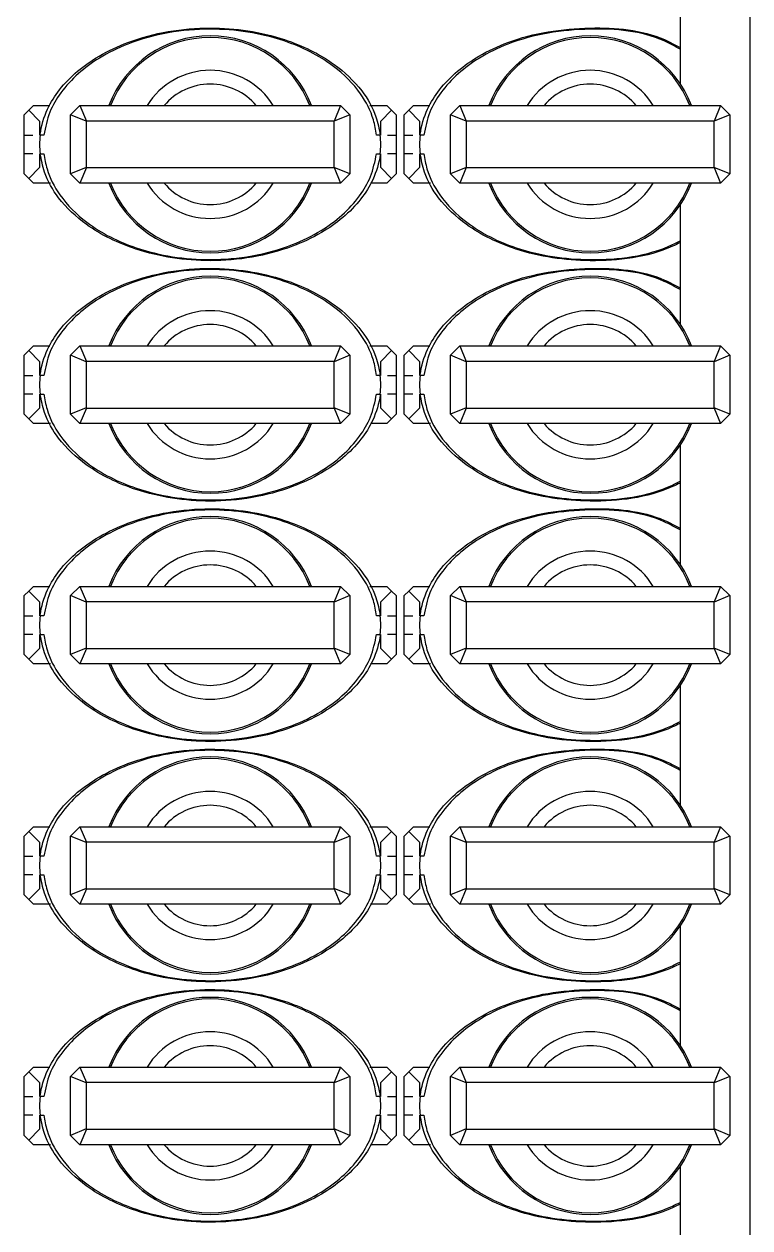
# Model space of a CAD drawing. Header units: millimetres. Extents: x 10 to 584, y 10 to 410.
# Drawn here: x 490.216 to 491.776, y 320.416 to 323.004 of the extents above; entities that cross this region are included whole.
import ezdxf

# ---------------------------------------------------------------- set-up
doc = ezdxf.new("R2010")
doc.units = ezdxf.units.MM

msp = doc.modelspace()

# ---------------------------------------------------------------- linework, layer by layer
at = {"color": 7, "linetype": 'Continuous', "lineweight": 25}
for p, q in [((491.77622, 325.84409), (491.77622, 315.84498)), ((491.62622, 323.13101), (491.62622, 322.87562)), ((490.21622, 322.80831), (490.22622, 322.81831)), ((490.22622, 322.81831), (490.23622, 322.82831)), ((490.22622, 322.81831), (490.24955, 322.79498)), ((490.23622, 322.82831), (490.27145, 322.82831)), ((490.31622, 322.80831), (490.33622, 322.82831)), ((490.33622, 322.82831), (490.89622, 322.82831)), ((490.33622, 322.82831), (490.35003, 322.79498)), ((490.89622, 322.82831), (490.88241, 322.79498)), ((490.89622, 322.82831), (490.91622, 322.80831)), ((490.95925, 322.82831), (490.99622, 322.82831)), ((490.98289, 322.79498), (491.00622, 322.81831)), ((490.99622, 322.82831), (491.00622, 322.81831)), ((491.00622, 322.81831), (491.01622, 322.80831)), ((491.03289, 322.80831), (491.04289, 322.81831)), ((491.04289, 322.81831), (491.05289, 322.82831)), ((491.04289, 322.81831), (491.06622, 322.79498)), ((491.05289, 322.82831), (491.08811, 322.82831)), ((491.13289, 322.80831), (491.15289, 322.82831)), ((491.15289, 322.82831), (491.71289, 322.82831)), ((491.15289, 322.82831), (491.16669, 322.79498)), ((491.71289, 322.82831), (491.69908, 322.79498)), ((491.71289, 322.82831), (491.73289, 322.80831)), ((490.21622, 322.76498), (490.21622, 322.80831)), ((490.24955, 322.79498), (490.24955, 322.76498)), ((490.31622, 322.68165), (490.31622, 322.80831)), ((490.34955, 322.79451), (490.31622, 322.80831)), ((490.35003, 322.79498), (490.34955, 322.79451)), ((490.34955, 322.79451), (490.34955, 322.69545)), ((490.88241, 322.79498), (490.35003, 322.79498)), ((490.88289, 322.79451), (490.88241, 322.79498)), ((490.91622, 322.80831), (490.88289, 322.79451)), ((490.88289, 322.69545), (490.88289, 322.79451)), ((490.91622, 322.80831), (490.91622, 322.68165)), ((490.98289, 322.76498), (490.98289, 322.79498)), ((491.01622, 322.80831), (491.01622, 322.76498)), ((491.03289, 322.76498), (491.03289, 322.80831)), ((491.06622, 322.79498), (491.06622, 322.76498)), ((491.13289, 322.68165), (491.13289, 322.80831)), ((491.16622, 322.79451), (491.13289, 322.80831)), ((491.16669, 322.79498), (491.16622, 322.79451)), ((491.16622, 322.79451), (491.16622, 322.69545)), ((491.69908, 322.79498), (491.16669, 322.79498)), ((491.69955, 322.79451), (491.69908, 322.79498)), ((491.73289, 322.80831), (491.69955, 322.79451)), ((491.69955, 322.69545), (491.69955, 322.79451)), ((491.73289, 322.80831), (491.73289, 322.68165)), ((490.25865, 322.76498), (490.25073, 322.76498)), ((490.98171, 322.76498), (490.97388, 322.76498)), ((491.07532, 322.76498), (491.0674, 322.76498)), ((490.21622, 322.68165), (490.21622, 322.72498)), ((490.24955, 322.72498), (490.24955, 322.69498)), ((490.25073, 322.72498), (490.25857, 322.72498)), ((490.97379, 322.72498), (490.98171, 322.72498)), ((490.98289, 322.69498), (490.98289, 322.72498)), ((491.01622, 322.72498), (491.01622, 322.68165)), ((491.03289, 322.68165), (491.03289, 322.72498)), ((491.06622, 322.72498), (491.06622, 322.69498)), ((491.0674, 322.72498), (491.07523, 322.72498)), ((490.24955, 322.69498), (490.22622, 322.67165)), ((490.34955, 322.69545), (490.31622, 322.68165)), ((490.35003, 322.69498), (490.33622, 322.66165)), ((490.34955, 322.69545), (490.35003, 322.69498)), ((490.35003, 322.69498), (490.88241, 322.69498)), ((490.88241, 322.69498), (490.88289, 322.69545)), ((490.88241, 322.69498), (490.89622, 322.66165)), ((490.91622, 322.68165), (490.88289, 322.69545)), ((491.00622, 322.67165), (490.98289, 322.69498)), ((491.06622, 322.69498), (491.04289, 322.67165)), ((491.16622, 322.69545), (491.13289, 322.68165)), ((491.16669, 322.69498), (491.15289, 322.66165)), ((491.16622, 322.69545), (491.16669, 322.69498)), ((491.16669, 322.69498), (491.69908, 322.69498)), ((491.69908, 322.69498), (491.69955, 322.69545)), ((491.69908, 322.69498), (491.71289, 322.66165)), ((491.73289, 322.68165), (491.69955, 322.69545)), ((490.22622, 322.67165), (490.21622, 322.68165)), ((490.23622, 322.66165), (490.22622, 322.67165)), ((490.27319, 322.66165), (490.23622, 322.66165)), ((490.33622, 322.66165), (490.31622, 322.68165)), ((490.89622, 322.66165), (490.33622, 322.66165)), ((490.91622, 322.68165), (490.89622, 322.66165)), ((490.99622, 322.66165), (490.96099, 322.66165)), ((491.00622, 322.67165), (490.99622, 322.66165)), ((491.01622, 322.68165), (491.00622, 322.67165)), ((491.04289, 322.67165), (491.03289, 322.68165)), ((491.05289, 322.66165), (491.04289, 322.67165)), ((491.08986, 322.66165), (491.05289, 322.66165)), ((491.15289, 322.66165), (491.13289, 322.68165)), ((491.71289, 322.66165), (491.15289, 322.66165)), ((491.73289, 322.68165), (491.71289, 322.66165)), ((491.62622, 322.61434), (491.62622, 322.35895)), ((490.21622, 322.29165), (490.22622, 322.30165)), ((490.22622, 322.30165), (490.23622, 322.31165)), ((490.22622, 322.30165), (490.24955, 322.27831)), ((490.23622, 322.31165), (490.27145, 322.31165)), ((490.31622, 322.29165), (490.33622, 322.31165)), ((490.33622, 322.31165), (490.35003, 322.27831)), ((490.33622, 322.31165), (490.89622, 322.31165)), ((490.89622, 322.31165), (490.88241, 322.27831)), ((490.89622, 322.31165), (490.91622, 322.29165)), ((490.95925, 322.31165), (490.99622, 322.31165)), ((490.98289, 322.27831), (491.00622, 322.30165)), ((490.99622, 322.31165), (491.00622, 322.30165)), ((491.00622, 322.30165), (491.01622, 322.29165)), ((491.03289, 322.29165), (491.04289, 322.30165)), ((491.04289, 322.30165), (491.05289, 322.31165)), ((491.04289, 322.30165), (491.06622, 322.27831)), ((491.05289, 322.31165), (491.08811, 322.31165)), ((491.13289, 322.29165), (491.15289, 322.31165)), ((491.15289, 322.31165), (491.71289, 322.31165)), ((491.15289, 322.31165), (491.16669, 322.27831)), ((491.71289, 322.31165), (491.69908, 322.27831)), ((491.71289, 322.31165), (491.73289, 322.29165)), ((490.21622, 322.24831), (490.21622, 322.29165)), ((490.24955, 322.27831), (490.24955, 322.24831)), ((490.31622, 322.16498), (490.31622, 322.29165)), ((490.34955, 322.27784), (490.31622, 322.29165)), ((490.35003, 322.27831), (490.34955, 322.27784)), ((490.34955, 322.27784), (490.34955, 322.17879)), ((490.88241, 322.27831), (490.35003, 322.27831)), ((490.88289, 322.27784), (490.88241, 322.27831)), ((490.91622, 322.29165), (490.88289, 322.27784)), ((490.88289, 322.17879), (490.88289, 322.27784)), ((490.91622, 322.29165), (490.91622, 322.16498)), ((490.98289, 322.24831), (490.98289, 322.27831)), ((491.01622, 322.29165), (491.01622, 322.24831)), ((491.03289, 322.24831), (491.03289, 322.29165)), ((491.06622, 322.27831), (491.06622, 322.24831)), ((491.13289, 322.16498), (491.13289, 322.29165)), ((491.16622, 322.27784), (491.13289, 322.29165)), ((491.16669, 322.27831), (491.16622, 322.27784)), ((491.16622, 322.27784), (491.16622, 322.17879)), ((491.69908, 322.27831), (491.16669, 322.27831)), ((491.69955, 322.27784), (491.69908, 322.27831)), ((491.73289, 322.29165), (491.69955, 322.27784)), ((491.69955, 322.17879), (491.69955, 322.27784)), ((491.73289, 322.29165), (491.73289, 322.16498)), ((490.25865, 322.24831), (490.25073, 322.24831)), ((490.98171, 322.24831), (490.97388, 322.24831)), ((491.07532, 322.24831), (491.0674, 322.24831)), ((490.21622, 322.16498), (490.21622, 322.20831)), ((490.24955, 322.20831), (490.24955, 322.17831)), ((490.25073, 322.20831), (490.25857, 322.20831)), ((490.97379, 322.20831), (490.98171, 322.20831)), ((490.98289, 322.17831), (490.98289, 322.20831)), ((491.01622, 322.20831), (491.01622, 322.16498)), ((491.03289, 322.16498), (491.03289, 322.20831)), ((491.06622, 322.20831), (491.06622, 322.17831)), ((491.0674, 322.20831), (491.07523, 322.20831)), ((490.24955, 322.17831), (490.22622, 322.15498)), ((490.34955, 322.17879), (490.31622, 322.16498)), ((490.35003, 322.17831), (490.33622, 322.14498)), ((490.34955, 322.17879), (490.35003, 322.17831)), ((490.35003, 322.17831), (490.88241, 322.17831)), ((490.88241, 322.17831), (490.88289, 322.17879)), ((490.88241, 322.17831), (490.89622, 322.14498)), ((490.91622, 322.16498), (490.88289, 322.17879)), ((491.00622, 322.15498), (490.98289, 322.17831)), ((491.06622, 322.17831), (491.04289, 322.15498)), ((491.16622, 322.17879), (491.13289, 322.16498)), ((491.16669, 322.17831), (491.15289, 322.14498)), ((491.16622, 322.17879), (491.16669, 322.17831)), ((491.16669, 322.17831), (491.69908, 322.17831)), ((491.69908, 322.17831), (491.69955, 322.17879)), ((491.69908, 322.17831), (491.71289, 322.14498)), ((491.73289, 322.16498), (491.69955, 322.17879)), ((490.22622, 322.15498), (490.21622, 322.16498)), ((490.23622, 322.14498), (490.22622, 322.15498)), ((490.27319, 322.14498), (490.23622, 322.14498)), ((490.33622, 322.14498), (490.31622, 322.16498)), ((490.89622, 322.14498), (490.33622, 322.14498)), ((490.91622, 322.16498), (490.89622, 322.14498)), ((490.99622, 322.14498), (490.96099, 322.14498)), ((491.00622, 322.15498), (490.99622, 322.14498)), ((491.01622, 322.16498), (491.00622, 322.15498)), ((491.04289, 322.15498), (491.03289, 322.16498)), ((491.05289, 322.14498), (491.04289, 322.15498)), ((491.08986, 322.14498), (491.05289, 322.14498)), ((491.15289, 322.14498), (491.13289, 322.16498)), ((491.71289, 322.14498), (491.15289, 322.14498)), ((491.73289, 322.16498), (491.71289, 322.14498)), ((491.62622, 322.09767), (491.62622, 321.84229)), ((490.21622, 321.77498), (490.22622, 321.78498)), ((490.22622, 321.78498), (490.23622, 321.79498)), ((490.22622, 321.78498), (490.24955, 321.76165)), ((490.23622, 321.79498), (490.27145, 321.79498)), ((490.31622, 321.77498), (490.33622, 321.79498)), ((490.33622, 321.79498), (490.35003, 321.76165)), ((490.33622, 321.79498), (490.89622, 321.79498)), ((490.89622, 321.79498), (490.88241, 321.76165)), ((490.89622, 321.79498), (490.91622, 321.77498)), ((490.95925, 321.79498), (490.99622, 321.79498)), ((490.98289, 321.76165), (491.00622, 321.78498)), ((490.99622, 321.79498), (491.00622, 321.78498)), ((491.00622, 321.78498), (491.01622, 321.77498)), ((491.03289, 321.77498), (491.04289, 321.78498)), ((491.04289, 321.78498), (491.05289, 321.79498)), ((491.04289, 321.78498), (491.06622, 321.76165)), ((491.05289, 321.79498), (491.08811, 321.79498)), ((491.13289, 321.77498), (491.15289, 321.79498)), ((491.15289, 321.79498), (491.16669, 321.76165)), ((491.15289, 321.79498), (491.71289, 321.79498)), ((491.71289, 321.79498), (491.69908, 321.76165)), ((491.71289, 321.79498), (491.73289, 321.77498)), ((490.21622, 321.73165), (490.21622, 321.77498)), ((490.24955, 321.76165), (490.24955, 321.73165)), ((490.31622, 321.64831), (490.31622, 321.77498)), ((490.34955, 321.76117), (490.31622, 321.77498)), ((490.35003, 321.76165), (490.34955, 321.76117)), ((490.34955, 321.76117), (490.34955, 321.66212)), ((490.88241, 321.76165), (490.35003, 321.76165)), ((490.88289, 321.76117), (490.88241, 321.76165)), ((490.91622, 321.77498), (490.88289, 321.76117)), ((490.88289, 321.66212), (490.88289, 321.76117)), ((490.91622, 321.77498), (490.91622, 321.64831)), ((490.98289, 321.73165), (490.98289, 321.76165)), ((491.01622, 321.77498), (491.01622, 321.73165)), ((491.03289, 321.73165), (491.03289, 321.77498)), ((491.06622, 321.76165), (491.06622, 321.73165)), ((491.13289, 321.64831), (491.13289, 321.77498)), ((491.16622, 321.76117), (491.13289, 321.77498)), ((491.16669, 321.76165), (491.16622, 321.76117)), ((491.16622, 321.76117), (491.16622, 321.66212)), ((491.69908, 321.76165), (491.16669, 321.76165)), ((491.69955, 321.76117), (491.69908, 321.76165)), ((491.73289, 321.77498), (491.69955, 321.76117)), ((491.69955, 321.66212), (491.69955, 321.76117)), ((491.73289, 321.77498), (491.73289, 321.64831)), ((490.25865, 321.73165), (490.25073, 321.73165)), ((490.98171, 321.73165), (490.97388, 321.73165)), ((491.07532, 321.73165), (491.0674, 321.73165)), ((490.21622, 321.64831), (490.21622, 321.69165)), ((490.24955, 321.69165), (490.24955, 321.66165)), ((490.25073, 321.69165), (490.25857, 321.69165)), ((490.97379, 321.69165), (490.98171, 321.69165)), ((490.98289, 321.66165), (490.98289, 321.69165)), ((491.01622, 321.69165), (491.01622, 321.64831)), ((491.03289, 321.64831), (491.03289, 321.69165)), ((491.06622, 321.69165), (491.06622, 321.66165)), ((491.0674, 321.69165), (491.07523, 321.69165)), ((490.24955, 321.66165), (490.22622, 321.63831)), ((490.34955, 321.66212), (490.31622, 321.64831)), ((490.35003, 321.66165), (490.33622, 321.62831)), ((490.34955, 321.66212), (490.35003, 321.66165)), ((490.35003, 321.66165), (490.88241, 321.66165)), ((490.88241, 321.66165), (490.88289, 321.66212)), ((490.88241, 321.66165), (490.89622, 321.62831)), ((490.91622, 321.64831), (490.88289, 321.66212)), ((491.00622, 321.63831), (490.98289, 321.66165)), ((491.06622, 321.66165), (491.04289, 321.63831)), ((491.16622, 321.66212), (491.13289, 321.64831)), ((491.16669, 321.66165), (491.15289, 321.62831)), ((491.16622, 321.66212), (491.16669, 321.66165)), ((491.16669, 321.66165), (491.69908, 321.66165)), ((491.69908, 321.66165), (491.69955, 321.66212)), ((491.69908, 321.66165), (491.71289, 321.62831)), ((491.73289, 321.64831), (491.69955, 321.66212)), ((490.22622, 321.63831), (490.21622, 321.64831)), ((490.23622, 321.62831), (490.22622, 321.63831)), ((490.27319, 321.62831), (490.23622, 321.62831)), ((490.33622, 321.62831), (490.31622, 321.64831)), ((490.89622, 321.62831), (490.33622, 321.62831)), ((490.91622, 321.64831), (490.89622, 321.62831)), ((490.99622, 321.62831), (490.96099, 321.62831)), ((491.00622, 321.63831), (490.99622, 321.62831)), ((491.01622, 321.64831), (491.00622, 321.63831)), ((491.04289, 321.63831), (491.03289, 321.64831)), ((491.05289, 321.62831), (491.04289, 321.63831)), ((491.08986, 321.62831), (491.05289, 321.62831)), ((491.15289, 321.62831), (491.13289, 321.64831)), ((491.71289, 321.62831), (491.15289, 321.62831)), ((491.73289, 321.64831), (491.71289, 321.62831)), ((491.62622, 321.58101), (491.62622, 321.32562)), ((490.21622, 321.25831), (490.22622, 321.26831)), ((490.22622, 321.26831), (490.23622, 321.27831)), ((490.22622, 321.26831), (490.24955, 321.24498)), ((490.23622, 321.27831), (490.27145, 321.27831)), ((490.31622, 321.25831), (490.33622, 321.27831)), ((490.33622, 321.27831), (490.89622, 321.27831)), ((490.33622, 321.27831), (490.35003, 321.24498)), ((490.89622, 321.27831), (490.88241, 321.24498)), ((490.89622, 321.27831), (490.91622, 321.25831)), ((490.95925, 321.27831), (490.99622, 321.27831)), ((490.98289, 321.24498), (491.00622, 321.26831)), ((490.99622, 321.27831), (491.00622, 321.26831)), ((491.00622, 321.26831), (491.01622, 321.25831)), ((491.03289, 321.25831), (491.04289, 321.26831)), ((491.04289, 321.26831), (491.05289, 321.27831)), ((491.04289, 321.26831), (491.06622, 321.24498)), ((491.05289, 321.27831), (491.08811, 321.27831)), ((491.13289, 321.25831), (491.15289, 321.27831)), ((491.15289, 321.27831), (491.71289, 321.27831)), ((491.15289, 321.27831), (491.16669, 321.24498)), ((491.71289, 321.27831), (491.69908, 321.24498)), ((491.71289, 321.27831), (491.73289, 321.25831)), ((490.21622, 321.21498), (490.21622, 321.25831)), ((490.24955, 321.24498), (490.24955, 321.21498)), ((490.31622, 321.13165), (490.31622, 321.25831)), ((490.34955, 321.24451), (490.31622, 321.25831)), ((490.35003, 321.24498), (490.34955, 321.24451)), ((490.34955, 321.24451), (490.34955, 321.14545)), ((490.88241, 321.24498), (490.35003, 321.24498)), ((490.88289, 321.24451), (490.88241, 321.24498)), ((490.91622, 321.25831), (490.88289, 321.24451)), ((490.88289, 321.14545), (490.88289, 321.24451)), ((490.91622, 321.25831), (490.91622, 321.13165)), ((490.98289, 321.21498), (490.98289, 321.24498)), ((491.01622, 321.25831), (491.01622, 321.21498)), ((491.03289, 321.21498), (491.03289, 321.25831)), ((491.06622, 321.24498), (491.06622, 321.21498)), ((491.13289, 321.13165), (491.13289, 321.25831)), ((491.16622, 321.24451), (491.13289, 321.25831)), ((491.16669, 321.24498), (491.16622, 321.24451)), ((491.16622, 321.24451), (491.16622, 321.14545)), ((491.69908, 321.24498), (491.16669, 321.24498)), ((491.69955, 321.24451), (491.69908, 321.24498)), ((491.73289, 321.25831), (491.69955, 321.24451)), ((491.69955, 321.14545), (491.69955, 321.24451)), ((491.73289, 321.25831), (491.73289, 321.13165)), ((490.25865, 321.21498), (490.25073, 321.21498)), ((490.98171, 321.21498), (490.97388, 321.21498)), ((491.07532, 321.21498), (491.0674, 321.21498)), ((490.21622, 321.13165), (490.21622, 321.17498)), ((490.24955, 321.17498), (490.24955, 321.14498)), ((490.25073, 321.17498), (490.25857, 321.17498)), ((490.97379, 321.17498), (490.98171, 321.17498)), ((490.98289, 321.14498), (490.98289, 321.17498)), ((491.01622, 321.17498), (491.01622, 321.13165)), ((491.03289, 321.13165), (491.03289, 321.17498)), ((491.06622, 321.17498), (491.06622, 321.14498)), ((491.0674, 321.17498), (491.07523, 321.17498)), ((490.24955, 321.14498), (490.22622, 321.12165)), ((490.34955, 321.14545), (490.31622, 321.13165)), ((490.35003, 321.14498), (490.33622, 321.11165)), ((490.34955, 321.14545), (490.35003, 321.14498)), ((490.35003, 321.14498), (490.88241, 321.14498)), ((490.88241, 321.14498), (490.88289, 321.14545)), ((490.88241, 321.14498), (490.89622, 321.11165)), ((490.91622, 321.13165), (490.88289, 321.14545)), ((491.00622, 321.12165), (490.98289, 321.14498)), ((491.06622, 321.14498), (491.04289, 321.12165)), ((491.16622, 321.14545), (491.13289, 321.13165)), ((491.16669, 321.14498), (491.15289, 321.11165)), ((491.16622, 321.14545), (491.16669, 321.14498)), ((491.16669, 321.14498), (491.69908, 321.14498)), ((491.69908, 321.14498), (491.69955, 321.14545)), ((491.69908, 321.14498), (491.71289, 321.11165)), ((491.73289, 321.13165), (491.69955, 321.14545)), ((490.22622, 321.12165), (490.21622, 321.13165)), ((490.23622, 321.11165), (490.22622, 321.12165)), ((490.27319, 321.11165), (490.23622, 321.11165)), ((490.33622, 321.11165), (490.31622, 321.13165)), ((490.89622, 321.11165), (490.33622, 321.11165)), ((490.91622, 321.13165), (490.89622, 321.11165)), ((490.99622, 321.11165), (490.96099, 321.11165)), ((491.00622, 321.12165), (490.99622, 321.11165)), ((491.01622, 321.13165), (491.00622, 321.12165)), ((491.04289, 321.12165), (491.03289, 321.13165)), ((491.05289, 321.11165), (491.04289, 321.12165)), ((491.08986, 321.11165), (491.05289, 321.11165)), ((491.15289, 321.11165), (491.13289, 321.13165)), ((491.71289, 321.11165), (491.15289, 321.11165)), ((491.73289, 321.13165), (491.71289, 321.11165)), ((491.62622, 321.06434), (491.62622, 320.80895)), ((490.21622, 320.74165), (490.22622, 320.75165)), ((490.22622, 320.75165), (490.23622, 320.76165)), ((490.22622, 320.75165), (490.24955, 320.72831)), ((490.23622, 320.76165), (490.27145, 320.76165)), ((490.31622, 320.74165), (490.33622, 320.76165)), ((490.33622, 320.76165), (490.35003, 320.72831)), ((490.33622, 320.76165), (490.89622, 320.76165)), ((490.89622, 320.76165), (490.88241, 320.72831)), ((490.89622, 320.76165), (490.91622, 320.74165)), ((490.95925, 320.76165), (490.99622, 320.76165)), ((490.98289, 320.72831), (491.00622, 320.75165)), ((490.99622, 320.76165), (491.00622, 320.75165)), ((491.00622, 320.75165), (491.01622, 320.74165)), ((491.03289, 320.74165), (491.04289, 320.75165)), ((491.04289, 320.75165), (491.05289, 320.76165)), ((491.04289, 320.75165), (491.06622, 320.72831)), ((491.05289, 320.76165), (491.08811, 320.76165)), ((491.13289, 320.74165), (491.15289, 320.76165)), ((491.15289, 320.76165), (491.16669, 320.72831)), ((491.15289, 320.76165), (491.71289, 320.76165)), ((491.71289, 320.76165), (491.69908, 320.72831)), ((491.71289, 320.76165), (491.73289, 320.74165)), ((490.21622, 320.69831), (490.21622, 320.74165)), ((490.24955, 320.72831), (490.24955, 320.69831)), ((490.31622, 320.61498), (490.31622, 320.74165)), ((490.34955, 320.72784), (490.31622, 320.74165)), ((490.35003, 320.72831), (490.34955, 320.72784)), ((490.34955, 320.72784), (490.34955, 320.62879)), ((490.88241, 320.72831), (490.35003, 320.72831)), ((490.88289, 320.72784), (490.88241, 320.72831)), ((490.91622, 320.74165), (490.88289, 320.72784)), ((490.88289, 320.62879), (490.88289, 320.72784)), ((490.91622, 320.74165), (490.91622, 320.61498)), ((490.98289, 320.69831), (490.98289, 320.72831)), ((491.01622, 320.74165), (491.01622, 320.69831)), ((491.03289, 320.69831), (491.03289, 320.74165)), ((491.06622, 320.72831), (491.06622, 320.69831)), ((491.13289, 320.61498), (491.13289, 320.74165)), ((491.16622, 320.72784), (491.13289, 320.74165)), ((491.16669, 320.72831), (491.16622, 320.72784)), ((491.16622, 320.72784), (491.16622, 320.62879)), ((491.69908, 320.72831), (491.16669, 320.72831)), ((491.69955, 320.72784), (491.69908, 320.72831)), ((491.73289, 320.74165), (491.69955, 320.72784)), ((491.69955, 320.62879), (491.69955, 320.72784)), ((491.73289, 320.74165), (491.73289, 320.61498)), ((490.25865, 320.69831), (490.25073, 320.69831)), ((490.98171, 320.69831), (490.97388, 320.69831)), ((491.07532, 320.69831), (491.0674, 320.69831)), ((490.21622, 320.61498), (490.21622, 320.65831)), ((490.24955, 320.65831), (490.24955, 320.62831)), ((490.25073, 320.65831), (490.25857, 320.65831)), ((490.97379, 320.65831), (490.98171, 320.65831)), ((490.98289, 320.62831), (490.98289, 320.65831)), ((491.01622, 320.65831), (491.01622, 320.61498)), ((491.03289, 320.61498), (491.03289, 320.65831)), ((491.06622, 320.65831), (491.06622, 320.62831)), ((491.0674, 320.65831), (491.07523, 320.65831)), ((490.22622, 320.60498), (490.21622, 320.61498)), ((490.24955, 320.62831), (490.22622, 320.60498)), ((490.34955, 320.62879), (490.31622, 320.61498)), ((490.33622, 320.59498), (490.31622, 320.61498)), ((490.35003, 320.62831), (490.33622, 320.59498)), ((490.34955, 320.62879), (490.35003, 320.62831)), ((490.35003, 320.62831), (490.88241, 320.62831)), ((490.88241, 320.62831), (490.88289, 320.62879)), ((490.88241, 320.62831), (490.89622, 320.59498)), ((490.91622, 320.61498), (490.88289, 320.62879)), ((490.91622, 320.61498), (490.89622, 320.59498)), ((491.00622, 320.60498), (490.98289, 320.62831)), ((491.01622, 320.61498), (491.00622, 320.60498)), ((491.04289, 320.60498), (491.03289, 320.61498)), ((491.06622, 320.62831), (491.04289, 320.60498)), ((491.16622, 320.62879), (491.13289, 320.61498)), ((491.15289, 320.59498), (491.13289, 320.61498)), ((491.16669, 320.62831), (491.15289, 320.59498)), ((491.16622, 320.62879), (491.16669, 320.62831)), ((491.16669, 320.62831), (491.69908, 320.62831)), ((491.69908, 320.62831), (491.69955, 320.62879)), ((491.69908, 320.62831), (491.71289, 320.59498)), ((491.73289, 320.61498), (491.69955, 320.62879)), ((491.73289, 320.61498), (491.71289, 320.59498)), ((490.23622, 320.59498), (490.22622, 320.60498)), ((490.27319, 320.59498), (490.23622, 320.59498)), ((490.89622, 320.59498), (490.33622, 320.59498)), ((490.99622, 320.59498), (490.96099, 320.59498)), ((491.00622, 320.60498), (490.99622, 320.59498)), ((491.05289, 320.59498), (491.04289, 320.60498)), ((491.08986, 320.59498), (491.05289, 320.59498)), ((491.71289, 320.59498), (491.15289, 320.59498)), ((491.62622, 320.54767), (491.62622, 320.29229))]:
    msp.add_line(p, q, dxfattribs=at)
for centre, start, end in [((490.61622, 322.74498), 20.92483, 159.07517), ((491.43289, 322.74498), 20.92483, 159.07517), ((490.61622, 322.74498), 200.92483, 339.07517), ((491.43289, 322.74498), 200.92483, 339.07517), ((490.61622, 322.22831), 20.92483, 159.07517), ((491.43289, 322.22831), 20.92483, 159.07517), ((490.61622, 322.22831), 200.92483, 339.07517), ((491.43289, 322.22831), 200.92483, 339.07517), ((490.61622, 321.71165), 20.92483, 159.07517), ((491.43289, 321.71165), 20.92483, 159.07517), ((490.61622, 321.71165), 200.92483, 339.07517), ((491.43289, 321.71165), 200.92483, 339.07517), ((490.61622, 321.19498), 20.92483, 159.07517), ((491.43289, 321.19498), 20.92483, 159.07517), ((490.61622, 321.19498), 200.92483, 339.07517), ((491.43289, 321.19498), 200.92483, 339.07517), ((490.61622, 320.67831), 20.92483, 159.07517), ((491.43289, 320.67831), 20.92483, 159.07517), ((490.61622, 320.67831), 200.92483, 339.07517), ((491.43289, 320.67831), 200.92483, 339.07517)]:
    msp.add_arc(centre, 0.23333, start, end, dxfattribs=at)
at = {"color": 59, "linetype": 'Continuous', "lineweight": 25}
for centre, radius, start, end in [((490.61622, 322.74498), 0.22981, 21.26068, 158.73932), ((491.43289, 322.74498), 0.22981, 21.26068, 158.73932), ((490.61622, 322.74498), 0.15921, 31.5611, 148.4389), ((491.43289, 322.74498), 0.15921, 31.5611, 148.4389), ((490.61622, 322.74498), 0.1294, 40.09101, 139.90899), ((491.43289, 322.74498), 0.1294, 40.09101, 139.90899), ((490.61622, 322.74498), 0.22981, 201.26068, 338.73932), ((490.61622, 322.74498), 0.15921, 211.5611, 328.4389), ((490.61622, 322.74498), 0.1294, 220.09101, 319.90899), ((491.43289, 322.74498), 0.22981, 201.26068, 338.73932), ((491.43289, 322.74498), 0.15921, 211.5611, 328.4389), ((491.43289, 322.74498), 0.1294, 220.09101, 319.90899), ((490.61622, 322.22831), 0.22981, 21.26068, 158.73932), ((491.43289, 322.22831), 0.22981, 21.26068, 158.73932), ((490.61622, 322.22831), 0.15921, 31.5611, 148.4389), ((491.43289, 322.22831), 0.15921, 31.5611, 148.4389), ((490.61622, 322.22831), 0.1294, 40.09101, 139.90899), ((491.43289, 322.22831), 0.1294, 40.09101, 139.90899), ((490.61622, 322.22831), 0.22981, 201.26068, 338.73932), ((490.61622, 322.22831), 0.15921, 211.5611, 328.4389), ((490.61622, 322.22831), 0.1294, 220.09101, 319.90899), ((491.43289, 322.22831), 0.22981, 201.26068, 338.73932), ((491.43289, 322.22831), 0.15921, 211.5611, 328.4389), ((491.43289, 322.22831), 0.1294, 220.09101, 319.90899), ((490.61622, 321.71165), 0.22981, 21.26068, 158.73932), ((491.43289, 321.71165), 0.22981, 21.26068, 158.73932), ((490.61622, 321.71165), 0.15921, 31.5611, 148.4389), ((491.43289, 321.71165), 0.15921, 31.5611, 148.4389), ((490.61622, 321.71165), 0.1294, 40.09101, 139.90899), ((491.43289, 321.71165), 0.1294, 40.09101, 139.90899), ((490.61622, 321.71165), 0.22981, 201.26068, 338.73932), ((490.61622, 321.71165), 0.15921, 211.5611, 328.4389), ((490.61622, 321.71165), 0.1294, 220.09101, 319.90899), ((491.43289, 321.71165), 0.22981, 201.26068, 338.73932), ((491.43289, 321.71165), 0.15921, 211.5611, 328.4389), ((491.43289, 321.71165), 0.1294, 220.09101, 319.90899), ((490.61622, 321.19498), 0.22981, 21.26068, 158.73932), ((491.43289, 321.19498), 0.22981, 21.26068, 158.73932), ((490.61622, 321.19498), 0.15921, 31.5611, 148.4389), ((491.43289, 321.19498), 0.15921, 31.5611, 148.4389), ((490.61622, 321.19498), 0.1294, 40.09101, 139.90899), ((491.43289, 321.19498), 0.1294, 40.09101, 139.90899), ((490.61622, 321.19498), 0.22981, 201.26068, 338.73932), ((490.61622, 321.19498), 0.15921, 211.5611, 328.4389), ((490.61622, 321.19498), 0.1294, 220.09101, 319.90899), ((491.43289, 321.19498), 0.22981, 201.26068, 338.73932), ((491.43289, 321.19498), 0.15921, 211.5611, 328.4389), ((491.43289, 321.19498), 0.1294, 220.09101, 319.90899), ((490.61622, 320.67831), 0.22981, 21.26068, 158.73932), ((491.43289, 320.67831), 0.22981, 21.26068, 158.73932), ((490.61622, 320.67831), 0.15921, 31.5611, 148.4389), ((491.43289, 320.67831), 0.15921, 31.5611, 148.4389), ((490.61622, 320.67831), 0.1294, 40.09101, 139.90899), ((491.43289, 320.67831), 0.1294, 40.09101, 139.90899), ((490.61622, 320.67831), 0.22981, 201.26068, 338.73932), ((490.61622, 320.67831), 0.15921, 211.5611, 328.4389), ((490.61622, 320.67831), 0.1294, 220.09101, 319.90899), ((491.43289, 320.67831), 0.22981, 201.26068, 338.73932), ((491.43289, 320.67831), 0.15921, 211.5611, 328.4389), ((491.43289, 320.67831), 0.1294, 220.09101, 319.90899)]:
    msp.add_arc(centre, radius, start, end, dxfattribs=at)
at = {"color": 7, "linetype": 'Continuous', "lineweight": 25}
for centre, start_param, end_param in [((490.61622, 322.74498), 6.2030997, 6.3632709), ((490.61622, 322.74498), 3.0615071, 3.2216782), ((491.43289, 322.74498), 6.2030997, 6.3632709), ((490.61622, 322.22831), 6.2030997, 6.3632709), ((490.61622, 322.22831), 3.0615071, 3.2216782), ((491.43289, 322.22831), 6.2030997, 6.3632709), ((490.61622, 321.71165), 6.2030997, 6.3632709), ((490.61622, 321.71165), 3.0615071, 3.2216782), ((491.43289, 321.71165), 6.2030997, 6.3632709), ((490.61622, 321.19498), 6.2030997, 6.3632709), ((490.61622, 321.19498), 3.0615071, 3.2216782), ((491.43289, 321.19498), 6.2030997, 6.3632709), ((490.61622, 320.67831), 6.2030997, 6.3632709), ((490.61622, 320.67831), 3.0615071, 3.2216782), ((491.43289, 320.67831), 6.2030997, 6.3632709)]:
    msp.add_ellipse(centre, major_axis=(-0.36667, 0), ratio=0.6818182, start_param=start_param, end_param=end_param, dxfattribs=at)
for points, knots in [([(491.0674, 322.76498), (491.06746, 322.76554), (491.06979, 322.78481), (491.08032, 322.81955), (491.11898, 322.88113), (491.17992, 322.93041), (491.28899, 322.98144), (491.42583, 323.0015), (491.55627, 322.99037), (491.61507, 322.95915), (491.62622, 322.95322)], [0, 0, 0, 0, 0.0025465, 0.0874222, 0.1603471, 0.3280207, 0.4309591, 0.7008571, 0.9432533, 1, 1, 1, 1]), ([(490.25073, 322.76498), (490.2508, 322.76554), (490.25313, 322.78481), (490.26366, 322.81956), (490.3023, 322.88112), (490.36328, 322.93048), (490.47221, 322.98121), (490.61034, 323.0039), (490.76429, 322.98109), (490.87545, 322.92817), (490.94065, 322.86721), (490.97268, 322.81244), (490.97917, 322.77834), (490.98171, 322.76498)], [0, 0, 0, 0, 0.00181628, 0.06235344, 0.11436667, 0.23395896, 0.30737925, 0.49988249, 0.67277028, 0.80054808, 0.88893228, 0.95648282, 1, 1, 1, 1]), ([(490.97388, 322.76498), (490.97196, 322.77602), (490.9665, 322.80747), (490.9383, 322.86124), (490.87492, 322.92406), (490.76422, 322.97846), (490.61028, 323.00167), (490.47226, 322.97834), (490.36399, 322.92612), (490.30494, 322.87522), (490.26881, 322.81413), (490.26211, 322.78173), (490.25865, 322.76498)], [0, 0, 0, 0, 0.0365567, 0.1040975, 0.1943714, 0.3245734, 0.5003947, 0.6961333, 0.770877, 0.8925039, 0.9444139, 1, 1, 1, 1]), ([(490.21622, 322.76498), (490.2171, 322.76498), (490.21842, 322.76498), (490.23077, 322.76498), (490.23484, 322.76498)], [0, 0, 0, 0, 0.6701369, 1, 1, 1, 1]), ([(490.99719, 322.76498), (491.00026, 322.76498), (491.01188, 322.76498), (491.01573, 322.76498), (491.01615, 322.76498), (491.01622, 322.76498)], [0, 0, 0, 0, 0.2301759, 0.8737531, 1, 1, 1, 1]), ([(491.03289, 322.76498), (491.03377, 322.76498), (491.03509, 322.76498), (491.04743, 322.76498), (491.05151, 322.76498)], [0, 0, 0, 0, 0.6701235, 1, 1, 1, 1]), ([(490.23525, 322.72498), (490.23218, 322.72498), (490.22056, 322.72498), (490.21671, 322.72498), (490.21629, 322.72498), (490.21622, 322.72498)], [0, 0, 0, 0, 0.2301759, 0.8737531, 1, 1, 1, 1]), ([(490.98171, 322.72498), (490.98164, 322.72442), (490.97931, 322.70515), (490.96879, 322.67041), (490.93014, 322.60884), (490.86916, 322.55948), (490.76023, 322.50875), (490.6221, 322.48606), (490.46815, 322.50887), (490.35699, 322.56179), (490.29179, 322.62275), (490.25976, 322.67752), (490.25327, 322.71162), (490.25073, 322.72498)], [0, 0, 0, 0, 0.0018163, 0.0623534, 0.1143667, 0.233959, 0.3073793, 0.4998825, 0.6727703, 0.8005481, 0.8889323, 0.9564828, 1, 1, 1, 1]), ([(490.25857, 322.72498), (490.26048, 322.71394), (490.26594, 322.6825), (490.29414, 322.62872), (490.35752, 322.5659), (490.46823, 322.5115), (490.62216, 322.48829), (490.76018, 322.51162), (490.86845, 322.56384), (490.9275, 322.61474), (490.96363, 322.67583), (490.97033, 322.70823), (490.97379, 322.72498)], [0, 0, 0, 0, 0.0365567, 0.1040975, 0.1943714, 0.3245734, 0.5003947, 0.6961333, 0.770877, 0.8925039, 0.9444139, 1, 1, 1, 1]), ([(491.01622, 322.72498), (491.01534, 322.72498), (491.01402, 322.72498), (491.00167, 322.72498), (490.9976, 322.72498)], [0, 0, 0, 0, 0.6701369, 1, 1, 1, 1]), ([(491.05191, 322.72498), (491.04885, 322.72498), (491.03723, 322.72498), (491.03338, 322.72498), (491.03296, 322.72498), (491.03289, 322.72498)], [0, 0, 0, 0, 0.2301759, 0.8737531, 1, 1, 1, 1]), ([(491.62622, 322.53377), (491.6208, 322.53113), (491.56148, 322.50231), (491.43814, 322.48749), (491.28493, 322.50861), (491.17364, 322.56183), (491.10846, 322.62274), (491.07643, 322.67752), (491.06994, 322.71162), (491.0674, 322.72498)], [0, 0, 0, 0, 0.0271831, 0.2975625, 0.5403912, 0.7198608, 0.8440004, 0.9388782, 1, 1, 1, 1]), ([(490.25073, 322.24831), (490.2508, 322.24888), (490.25313, 322.26814), (490.26366, 322.30289), (490.3023, 322.36446), (490.36328, 322.41381), (490.47221, 322.46455), (490.61034, 322.48723), (490.76429, 322.46443), (490.87545, 322.41151), (490.94065, 322.35054), (490.97268, 322.29577), (490.97917, 322.26167), (490.98171, 322.24831)], [0, 0, 0, 0, 0.0018163, 0.0623534, 0.1143667, 0.233959, 0.3073793, 0.4998825, 0.6727703, 0.8005481, 0.8889323, 0.9564828, 1, 1, 1, 1]), ([(491.0674, 322.24831), (491.06746, 322.24888), (491.06979, 322.26814), (491.08032, 322.30289), (491.11898, 322.36446), (491.17992, 322.41375), (491.28899, 322.46477), (491.42583, 322.48483), (491.55627, 322.47371), (491.61507, 322.44248), (491.62622, 322.43656)], [0, 0, 0, 0, 0.0025465, 0.0874222, 0.1603471, 0.3280207, 0.4309591, 0.7008571, 0.9432533, 1, 1, 1, 1]), ([(490.97388, 322.24831), (490.97196, 322.25936), (490.9665, 322.2908), (490.9383, 322.34457), (490.87492, 322.40739), (490.76422, 322.4618), (490.61028, 322.485), (490.47226, 322.46167), (490.36399, 322.40945), (490.30494, 322.35856), (490.26881, 322.29746), (490.26211, 322.26507), (490.25865, 322.24831)], [0, 0, 0, 0, 0.0365567, 0.1040975, 0.1943714, 0.3245734, 0.5003947, 0.6961333, 0.770877, 0.8925039, 0.9444139, 1, 1, 1, 1]), ([(490.21622, 322.24831), (490.2171, 322.24831), (490.21842, 322.24831), (490.23077, 322.24831), (490.23484, 322.24831)], [0, 0, 0, 0, 0.6701369, 1, 1, 1, 1]), ([(490.99719, 322.24831), (491.00026, 322.24831), (491.01188, 322.24831), (491.01573, 322.24831), (491.01615, 322.24831), (491.01622, 322.24831)], [0, 0, 0, 0, 0.2301759, 0.8737531, 1, 1, 1, 1]), ([(491.03289, 322.24831), (491.03377, 322.24831), (491.03509, 322.24831), (491.04743, 322.24831), (491.05151, 322.24831)], [0, 0, 0, 0, 0.6701235, 1, 1, 1, 1]), ([(490.23525, 322.20831), (490.23218, 322.20831), (490.22056, 322.20831), (490.21671, 322.20831), (490.21629, 322.20831), (490.21622, 322.20831)], [0, 0, 0, 0, 0.2301759, 0.8737531, 1, 1, 1, 1]), ([(490.98171, 322.20831), (490.98164, 322.20775), (490.97931, 322.18849), (490.96879, 322.15374), (490.93014, 322.09217), (490.86916, 322.04282), (490.76023, 321.99208), (490.6221, 321.96939), (490.46815, 321.9922), (490.35699, 322.04512), (490.29179, 322.10608), (490.25976, 322.16085), (490.25327, 322.19495), (490.25073, 322.20831)], [0, 0, 0, 0, 0.0018163, 0.0623534, 0.1143667, 0.233959, 0.3073793, 0.4998825, 0.6727703, 0.8005481, 0.8889323, 0.9564828, 1, 1, 1, 1]), ([(490.25857, 322.20831), (490.26048, 322.19727), (490.26594, 322.16583), (490.29414, 322.11206), (490.35752, 322.04924), (490.46823, 321.99483), (490.62216, 321.97163), (490.76018, 321.99496), (490.86845, 322.04718), (490.9275, 322.09807), (490.96363, 322.15916), (490.97033, 322.19156), (490.97379, 322.20831)], [0, 0, 0, 0, 0.03655668, 0.10409746, 0.19437138, 0.32457341, 0.50039468, 0.69613329, 0.77087697, 0.89250391, 0.94441391, 1, 1, 1, 1]), ([(491.01622, 322.20831), (491.01534, 322.20831), (491.01402, 322.20831), (491.00167, 322.20831), (490.9976, 322.20831)], [0, 0, 0, 0, 0.6701369, 1, 1, 1, 1]), ([(491.05191, 322.20831), (491.04885, 322.20831), (491.03723, 322.20831), (491.03338, 322.20831), (491.03296, 322.20831), (491.03289, 322.20831)], [0, 0, 0, 0, 0.2301759, 0.8737531, 1, 1, 1, 1]), ([(491.62622, 322.0171), (491.6208, 322.01447), (491.56148, 321.98564), (491.43814, 321.97082), (491.28493, 321.99194), (491.17364, 322.04516), (491.10846, 322.10608), (491.07643, 322.16086), (491.06994, 322.19495), (491.0674, 322.20831)], [0, 0, 0, 0, 0.0271831, 0.2975625, 0.5403912, 0.7198608, 0.8440004, 0.9388782, 1, 1, 1, 1]), ([(490.25073, 321.73165), (490.2508, 321.73221), (490.25313, 321.75147), (490.26366, 321.78622), (490.3023, 321.84779), (490.36328, 321.89714), (490.47221, 321.94788), (490.61034, 321.97057), (490.76429, 321.94776), (490.87545, 321.89484), (490.94065, 321.83388), (490.97268, 321.77911), (490.97917, 321.74501), (490.98171, 321.73165)], [0, 0, 0, 0, 0.0018163, 0.0623534, 0.1143667, 0.233959, 0.3073793, 0.4998825, 0.6727703, 0.8005481, 0.8889323, 0.9564828, 1, 1, 1, 1]), ([(491.0674, 321.73165), (491.06746, 321.73221), (491.06979, 321.75147), (491.08032, 321.78622), (491.11898, 321.8478), (491.17992, 321.89708), (491.28899, 321.94811), (491.42583, 321.96817), (491.55627, 321.95704), (491.61507, 321.92581), (491.62622, 321.91989)], [0, 0, 0, 0, 0.0025465, 0.08742224, 0.16034706, 0.32802069, 0.43095915, 0.70085709, 0.94325333, 1, 1, 1, 1]), ([(490.97388, 321.73165), (490.97196, 321.74269), (490.9665, 321.77413), (490.9383, 321.8279), (490.87492, 321.89072), (490.76422, 321.94513), (490.61028, 321.96833), (490.47226, 321.945), (490.36399, 321.89278), (490.30494, 321.84189), (490.26881, 321.7808), (490.26211, 321.7484), (490.25865, 321.73165)], [0, 0, 0, 0, 0.0365567, 0.1040975, 0.1943714, 0.3245734, 0.5003947, 0.6961333, 0.770877, 0.8925039, 0.9444139, 1, 1, 1, 1]), ([(490.21622, 321.73165), (490.2171, 321.73165), (490.21842, 321.73165), (490.23077, 321.73165), (490.23484, 321.73165)], [0, 0, 0, 0, 0.6701369, 1, 1, 1, 1]), ([(490.99719, 321.73165), (491.00026, 321.73165), (491.01188, 321.73165), (491.01573, 321.73165), (491.01615, 321.73165), (491.01622, 321.73165)], [0, 0, 0, 0, 0.2301759, 0.8737531, 1, 1, 1, 1]), ([(491.03289, 321.73165), (491.03377, 321.73165), (491.03509, 321.73165), (491.04743, 321.73165), (491.05151, 321.73165)], [0, 0, 0, 0, 0.6701369, 1, 1, 1, 1]), ([(490.23525, 321.69165), (490.23218, 321.69165), (490.22056, 321.69165), (490.21671, 321.69165), (490.21629, 321.69165), (490.21622, 321.69165)], [0, 0, 0, 0, 0.2301759, 0.8737531, 1, 1, 1, 1]), ([(490.98171, 321.69165), (490.98164, 321.69109), (490.97931, 321.67182), (490.96879, 321.63707), (490.93014, 321.57551), (490.86916, 321.52615), (490.76023, 321.47541), (490.6221, 321.45273), (490.46815, 321.47554), (490.35699, 321.52846), (490.29179, 321.58942), (490.25976, 321.64419), (490.25327, 321.67829), (490.25073, 321.69165)], [0, 0, 0, 0, 0.0018163, 0.0623534, 0.1143667, 0.233959, 0.3073793, 0.4998825, 0.6727703, 0.8005481, 0.8889323, 0.9564828, 1, 1, 1, 1]), ([(490.25857, 321.69165), (490.26048, 321.68061), (490.26594, 321.64916), (490.29414, 321.59539), (490.35752, 321.53257), (490.46823, 321.47817), (490.62216, 321.45496), (490.76018, 321.47829), (490.86845, 321.53051), (490.9275, 321.5814), (490.96363, 321.6425), (490.97033, 321.67489), (490.97379, 321.69165)], [0, 0, 0, 0, 0.03655668, 0.10409746, 0.19437138, 0.32457341, 0.50039468, 0.69613329, 0.77087697, 0.89250391, 0.94441391, 1, 1, 1, 1]), ([(491.01622, 321.69165), (491.01534, 321.69165), (491.01402, 321.69165), (491.00167, 321.69165), (490.9976, 321.69165)], [0, 0, 0, 0, 0.6701369, 1, 1, 1, 1]), ([(491.05191, 321.69165), (491.04885, 321.69165), (491.03723, 321.69165), (491.03338, 321.69165), (491.03296, 321.69165), (491.03289, 321.69165)], [0, 0, 0, 0, 0.2301759, 0.8737531, 1, 1, 1, 1]), ([(491.62622, 321.50043), (491.6208, 321.4978), (491.56148, 321.46897), (491.43814, 321.45415), (491.28493, 321.47527), (491.17364, 321.5285), (491.10846, 321.58941), (491.07643, 321.64419), (491.06994, 321.67829), (491.0674, 321.69165)], [0, 0, 0, 0, 0.0271831, 0.2975625, 0.5403912, 0.7198608, 0.8440004, 0.9388782, 1, 1, 1, 1]), ([(490.25073, 321.21498), (490.2508, 321.21554), (490.25313, 321.23481), (490.26366, 321.26956), (490.3023, 321.33112), (490.36328, 321.38048), (490.47221, 321.43121), (490.61034, 321.4539), (490.76429, 321.43109), (490.87545, 321.37817), (490.94065, 321.31721), (490.97268, 321.26244), (490.97917, 321.22834), (490.98171, 321.21498)], [0, 0, 0, 0, 0.0018163, 0.0623534, 0.1143667, 0.233959, 0.3073793, 0.4998825, 0.6727703, 0.8005481, 0.8889323, 0.9564828, 1, 1, 1, 1]), ([(491.0674, 321.21498), (491.06746, 321.21554), (491.06979, 321.23481), (491.08032, 321.26955), (491.11898, 321.33113), (491.17992, 321.38041), (491.28899, 321.43144), (491.42583, 321.4515), (491.55627, 321.44037), (491.61507, 321.40915), (491.62622, 321.40322)], [0, 0, 0, 0, 0.0025465, 0.0874222, 0.1603471, 0.3280207, 0.4309591, 0.7008571, 0.9432533, 1, 1, 1, 1]), ([(490.97388, 321.21498), (490.97196, 321.22602), (490.9665, 321.25747), (490.9383, 321.31124), (490.87492, 321.37406), (490.76422, 321.42846), (490.61028, 321.45167), (490.47226, 321.42834), (490.36399, 321.37612), (490.30494, 321.32522), (490.26881, 321.26413), (490.26211, 321.23173), (490.25865, 321.21498)], [0, 0, 0, 0, 0.0365567, 0.1040975, 0.1943714, 0.3245734, 0.5003947, 0.6961333, 0.770877, 0.8925039, 0.9444139, 1, 1, 1, 1]), ([(490.21622, 321.21498), (490.2171, 321.21498), (490.21842, 321.21498), (490.23077, 321.21498), (490.23484, 321.21498)], [0, 0, 0, 0, 0.6701369, 1, 1, 1, 1]), ([(490.99719, 321.21498), (491.00026, 321.21498), (491.01188, 321.21498), (491.01573, 321.21498), (491.01615, 321.21498), (491.01622, 321.21498)], [0, 0, 0, 0, 0.2301759, 0.8737531, 1, 1, 1, 1]), ([(491.03289, 321.21498), (491.03377, 321.21498), (491.03509, 321.21498), (491.04743, 321.21498), (491.05151, 321.21498)], [0, 0, 0, 0, 0.6701369, 1, 1, 1, 1]), ([(490.23525, 321.17498), (490.23218, 321.17498), (490.22056, 321.17498), (490.21671, 321.17498), (490.21629, 321.17498), (490.21622, 321.17498)], [0, 0, 0, 0, 0.2301759, 0.8737531, 1, 1, 1, 1]), ([(490.98171, 321.17498), (490.98164, 321.17442), (490.97931, 321.15515), (490.96879, 321.12041), (490.93014, 321.05884), (490.86916, 321.00948), (490.76023, 320.95875), (490.6221, 320.93606), (490.46815, 320.95887), (490.35699, 321.01179), (490.29179, 321.07275), (490.25976, 321.12752), (490.25327, 321.16162), (490.25073, 321.17498)], [0, 0, 0, 0, 0.0018163, 0.0623534, 0.1143667, 0.233959, 0.3073793, 0.4998825, 0.6727703, 0.8005481, 0.8889323, 0.9564828, 1, 1, 1, 1]), ([(490.25857, 321.17498), (490.26048, 321.16394), (490.26594, 321.1325), (490.29414, 321.07872), (490.35752, 321.0159), (490.46823, 320.9615), (490.62216, 320.93829), (490.76018, 320.96162), (490.86845, 321.01384), (490.9275, 321.06474), (490.96363, 321.12583), (490.97033, 321.15823), (490.97379, 321.17498)], [0, 0, 0, 0, 0.03655668, 0.10409746, 0.19437138, 0.32457341, 0.50039468, 0.69613329, 0.77087697, 0.89250391, 0.94441391, 1, 1, 1, 1]), ([(491.01622, 321.17498), (491.01534, 321.17498), (491.01402, 321.17498), (491.00167, 321.17498), (490.9976, 321.17498)], [0, 0, 0, 0, 0.6701369, 1, 1, 1, 1]), ([(491.05191, 321.17498), (491.04885, 321.17498), (491.03723, 321.17498), (491.03338, 321.17498), (491.03296, 321.17498), (491.03289, 321.17498)], [0, 0, 0, 0, 0.2301759, 0.8737531, 1, 1, 1, 1]), ([(491.62622, 320.98377), (491.6208, 320.98113), (491.56148, 320.95231), (491.43814, 320.93749), (491.28493, 320.95861), (491.17364, 321.01183), (491.10846, 321.07274), (491.07643, 321.12752), (491.06994, 321.16162), (491.0674, 321.17498)], [0, 0, 0, 0, 0.0271831, 0.2975625, 0.5403912, 0.7198608, 0.8440004, 0.9388782, 1, 1, 1, 1]), ([(490.25073, 320.69831), (490.2508, 320.69888), (490.25313, 320.71814), (490.26366, 320.75289), (490.3023, 320.81446), (490.36328, 320.86381), (490.47221, 320.91455), (490.61034, 320.93723), (490.76429, 320.91443), (490.87545, 320.86151), (490.94065, 320.80054), (490.97268, 320.74577), (490.97917, 320.71167), (490.98171, 320.69831)], [0, 0, 0, 0, 0.0018163, 0.0623534, 0.1143667, 0.233959, 0.3073793, 0.4998825, 0.6727703, 0.8005481, 0.8889323, 0.9564828, 1, 1, 1, 1]), ([(490.97388, 320.69831), (490.97196, 320.70936), (490.9665, 320.7408), (490.9383, 320.79457), (490.87492, 320.85739), (490.76422, 320.9118), (490.61028, 320.935), (490.47226, 320.91167), (490.36399, 320.85945), (490.30494, 320.80856), (490.26881, 320.74746), (490.26211, 320.71507), (490.25865, 320.69831)], [0, 0, 0, 0, 0.0365567, 0.1040975, 0.1943714, 0.3245734, 0.5003947, 0.6961333, 0.770877, 0.8925039, 0.9444139, 1, 1, 1, 1]), ([(491.0674, 320.69831), (491.06746, 320.69888), (491.06979, 320.71814), (491.08032, 320.75289), (491.11898, 320.81446), (491.17992, 320.86375), (491.28899, 320.91477), (491.42583, 320.93483), (491.55627, 320.92371), (491.61507, 320.89248), (491.62622, 320.88656)], [0, 0, 0, 0, 0.0025465, 0.08742224, 0.16034706, 0.32802069, 0.43095915, 0.70085709, 0.94325333, 1, 1, 1, 1]), ([(490.21622, 320.69831), (490.2171, 320.69831), (490.21842, 320.69831), (490.23077, 320.69831), (490.23484, 320.69831)], [0, 0, 0, 0, 0.6701235, 1, 1, 1, 1]), ([(490.99719, 320.69831), (491.00026, 320.69831), (491.01188, 320.69831), (491.01573, 320.69831), (491.01615, 320.69831), (491.01622, 320.69831)], [0, 0, 0, 0, 0.2301759, 0.8737531, 1, 1, 1, 1]), ([(491.03289, 320.69831), (491.03377, 320.69831), (491.03509, 320.69831), (491.04743, 320.69831), (491.05151, 320.69831)], [0, 0, 0, 0, 0.6701369, 1, 1, 1, 1]), ([(490.23525, 320.65831), (490.23218, 320.65831), (490.22056, 320.65831), (490.21671, 320.65831), (490.21629, 320.65831), (490.21622, 320.65831)], [0, 0, 0, 0, 0.2301759, 0.8737531, 1, 1, 1, 1]), ([(490.98171, 320.65831), (490.98164, 320.65775), (490.97931, 320.63849), (490.96879, 320.60374), (490.93014, 320.54217), (490.86916, 320.49282), (490.76023, 320.44208), (490.6221, 320.41939), (490.46815, 320.4422), (490.35699, 320.49512), (490.29179, 320.55608), (490.25976, 320.61085), (490.25327, 320.64495), (490.25073, 320.65831)], [0, 0, 0, 0, 0.0018163, 0.0623534, 0.1143667, 0.233959, 0.3073793, 0.4998825, 0.6727703, 0.8005481, 0.8889323, 0.9564828, 1, 1, 1, 1]), ([(490.25857, 320.65831), (490.26048, 320.64727), (490.26594, 320.61583), (490.29414, 320.56206), (490.35752, 320.49924), (490.46823, 320.44483), (490.62216, 320.42163), (490.76018, 320.44496), (490.86845, 320.49718), (490.9275, 320.54807), (490.96363, 320.60916), (490.97033, 320.64156), (490.97379, 320.65831)], [0, 0, 0, 0, 0.03655668, 0.10409746, 0.19437138, 0.32457341, 0.50039468, 0.69613329, 0.77087697, 0.89250391, 0.94441391, 1, 1, 1, 1]), ([(491.01622, 320.65831), (491.01534, 320.65831), (491.01402, 320.65831), (491.00167, 320.65831), (490.9976, 320.65831)], [0, 0, 0, 0, 0.6701369, 1, 1, 1, 1]), ([(491.05191, 320.65831), (491.04885, 320.65831), (491.03723, 320.65831), (491.03338, 320.65831), (491.03296, 320.65831), (491.03289, 320.65831)], [0, 0, 0, 0, 0.2301759, 0.8737531, 1, 1, 1, 1]), ([(491.62622, 320.4671), (491.6208, 320.46447), (491.56148, 320.43564), (491.43814, 320.42082), (491.28493, 320.44194), (491.17364, 320.49516), (491.10846, 320.55608), (491.07643, 320.61086), (491.06994, 320.64495), (491.0674, 320.65831)], [0, 0, 0, 0, 0.0271831, 0.2975625, 0.5403912, 0.7198608, 0.8440004, 0.9388782, 1, 1, 1, 1])]:
    msp.add_open_spline(points, degree=3, knots=knots, dxfattribs=at)
at = {"color": 59, "linetype": 'Continuous', "lineweight": 25}
for points, knots in [([(491.62622, 322.94953), (491.61498, 322.95573), (491.55653, 322.98796), (491.4257, 322.9992), (491.28904, 322.97857), (491.18063, 322.92605), (491.12161, 322.87523), (491.08548, 322.81413), (491.07878, 322.78173), (491.07532, 322.76498)], [0, 0, 0, 0, 0.0583791, 0.3034938, 0.5763755, 0.6805766, 0.8501383, 0.9225067, 1, 1, 1, 1]), ([(491.07523, 322.72498), (491.07715, 322.71394), (491.08261, 322.6825), (491.11081, 322.62872), (491.17417, 322.56595), (491.28502, 322.51123), (491.43814, 322.48976), (491.56174, 322.50501), (491.6207, 322.5348), (491.62622, 322.53759)], [0, 0, 0, 0, 0.051031, 0.1453139, 0.2713309, 0.4530853, 0.6985213, 0.9717608, 1, 1, 1, 1]), ([(491.62622, 322.43287), (491.61498, 322.43907), (491.55653, 322.47129), (491.4257, 322.48253), (491.28904, 322.4619), (491.18063, 322.40938), (491.12161, 322.35857), (491.08548, 322.29746), (491.07878, 322.26507), (491.07532, 322.24831)], [0, 0, 0, 0, 0.0583791, 0.3034938, 0.5763755, 0.6805766, 0.8501383, 0.9225067, 1, 1, 1, 1]), ([(491.07523, 322.20831), (491.07715, 322.19727), (491.08261, 322.16583), (491.11081, 322.11205), (491.17417, 322.04928), (491.28502, 321.99456), (491.43814, 321.97309), (491.56174, 321.98835), (491.6207, 322.01814), (491.62622, 322.02093)], [0, 0, 0, 0, 0.051031, 0.1453139, 0.2713309, 0.4530853, 0.6985213, 0.9717608, 1, 1, 1, 1]), ([(491.62622, 321.9162), (491.61498, 321.9224), (491.55653, 321.95463), (491.4257, 321.96587), (491.28904, 321.94524), (491.18063, 321.89272), (491.12161, 321.8419), (491.08548, 321.7808), (491.07878, 321.7484), (491.07532, 321.73165)], [0, 0, 0, 0, 0.0583791, 0.3034938, 0.5763755, 0.6805766, 0.8501383, 0.9225067, 1, 1, 1, 1]), ([(491.07523, 321.69165), (491.07715, 321.68061), (491.08261, 321.64916), (491.11081, 321.59538), (491.17417, 321.53261), (491.28502, 321.47789), (491.43814, 321.45643), (491.56174, 321.47168), (491.6207, 321.50147), (491.62622, 321.50426)], [0, 0, 0, 0, 0.051031, 0.1453139, 0.2713309, 0.4530853, 0.6985213, 0.9717608, 1, 1, 1, 1]), ([(491.62622, 321.39953), (491.61498, 321.40573), (491.55653, 321.43796), (491.4257, 321.4492), (491.28904, 321.42857), (491.18063, 321.37605), (491.12161, 321.32523), (491.08548, 321.26413), (491.07878, 321.23173), (491.07532, 321.21498)], [0, 0, 0, 0, 0.0583791, 0.3034938, 0.5763755, 0.6805766, 0.8501383, 0.9225067, 1, 1, 1, 1]), ([(491.07523, 321.17498), (491.07715, 321.16394), (491.08261, 321.1325), (491.11081, 321.07872), (491.17417, 321.01595), (491.28502, 320.96123), (491.43814, 320.93976), (491.56174, 320.95501), (491.6207, 320.9848), (491.62622, 320.98759)], [0, 0, 0, 0, 0.051031, 0.1453139, 0.2713309, 0.4530853, 0.6985213, 0.9717608, 1, 1, 1, 1]), ([(491.62622, 320.88287), (491.61498, 320.88907), (491.55653, 320.92129), (491.4257, 320.93253), (491.28904, 320.9119), (491.18063, 320.85938), (491.12161, 320.80857), (491.08548, 320.74746), (491.07878, 320.71507), (491.07532, 320.69831)], [0, 0, 0, 0, 0.0583791, 0.3034938, 0.5763755, 0.6805766, 0.8501383, 0.9225067, 1, 1, 1, 1]), ([(491.07523, 320.65831), (491.07715, 320.64727), (491.08261, 320.61583), (491.11081, 320.56205), (491.17417, 320.49928), (491.28502, 320.44456), (491.43814, 320.42309), (491.56174, 320.43835), (491.6207, 320.46814), (491.62622, 320.47093)], [0, 0, 0, 0, 0.051031, 0.1453139, 0.2713309, 0.4530853, 0.6985213, 0.9717608, 1, 1, 1, 1])]:
    msp.add_open_spline(points, degree=3, knots=knots, dxfattribs=at)
at = {"color": 7, "linetype": 'Continuous', "lineweight": 25}
for points in [[(490.21622, 322.72498), (490.21622, 322.73165), (490.21622, 322.74498), (490.21622, 322.75831), (490.21622, 322.76498)], [(491.01622, 322.76498), (491.01622, 322.75831), (491.01622, 322.74498), (491.01622, 322.73165), (491.01622, 322.72498)], [(491.03289, 322.72498), (491.03289, 322.73165), (491.03289, 322.74498), (491.03289, 322.75831), (491.03289, 322.76498)], [(490.21622, 322.20831), (490.21622, 322.21498), (490.21622, 322.22831), (490.21622, 322.24165), (490.21622, 322.24831)], [(491.01622, 322.24831), (491.01622, 322.24165), (491.01622, 322.22831), (491.01622, 322.21498), (491.01622, 322.20831)], [(491.03289, 322.20831), (491.03289, 322.21498), (491.03289, 322.22831), (491.03289, 322.24165), (491.03289, 322.24831)], [(490.21622, 321.69165), (490.21622, 321.69831), (490.21622, 321.71165), (490.21622, 321.72498), (490.21622, 321.73165)], [(491.01622, 321.73165), (491.01622, 321.72498), (491.01622, 321.71165), (491.01622, 321.69831), (491.01622, 321.69165)], [(491.03289, 321.69165), (491.03289, 321.69831), (491.03289, 321.71165), (491.03289, 321.72498), (491.03289, 321.73165)], [(490.21622, 321.17498), (490.21622, 321.18165), (490.21622, 321.19498), (490.21622, 321.20831), (490.21622, 321.21498)], [(491.01622, 321.21498), (491.01622, 321.20831), (491.01622, 321.19498), (491.01622, 321.18165), (491.01622, 321.17498)], [(491.03289, 321.17498), (491.03289, 321.18165), (491.03289, 321.19498), (491.03289, 321.20831), (491.03289, 321.21498)], [(490.21622, 320.65831), (490.21622, 320.66498), (490.21622, 320.67831), (490.21622, 320.69165), (490.21622, 320.69831)], [(491.01622, 320.69831), (491.01622, 320.69165), (491.01622, 320.67831), (491.01622, 320.66498), (491.01622, 320.65831)], [(491.03289, 320.65831), (491.03289, 320.66498), (491.03289, 320.67831), (491.03289, 320.69165), (491.03289, 320.69831)]]:
    msp.add_open_spline(points, degree=3, dxfattribs=at)

doc.saveas('drawing.dxf')
